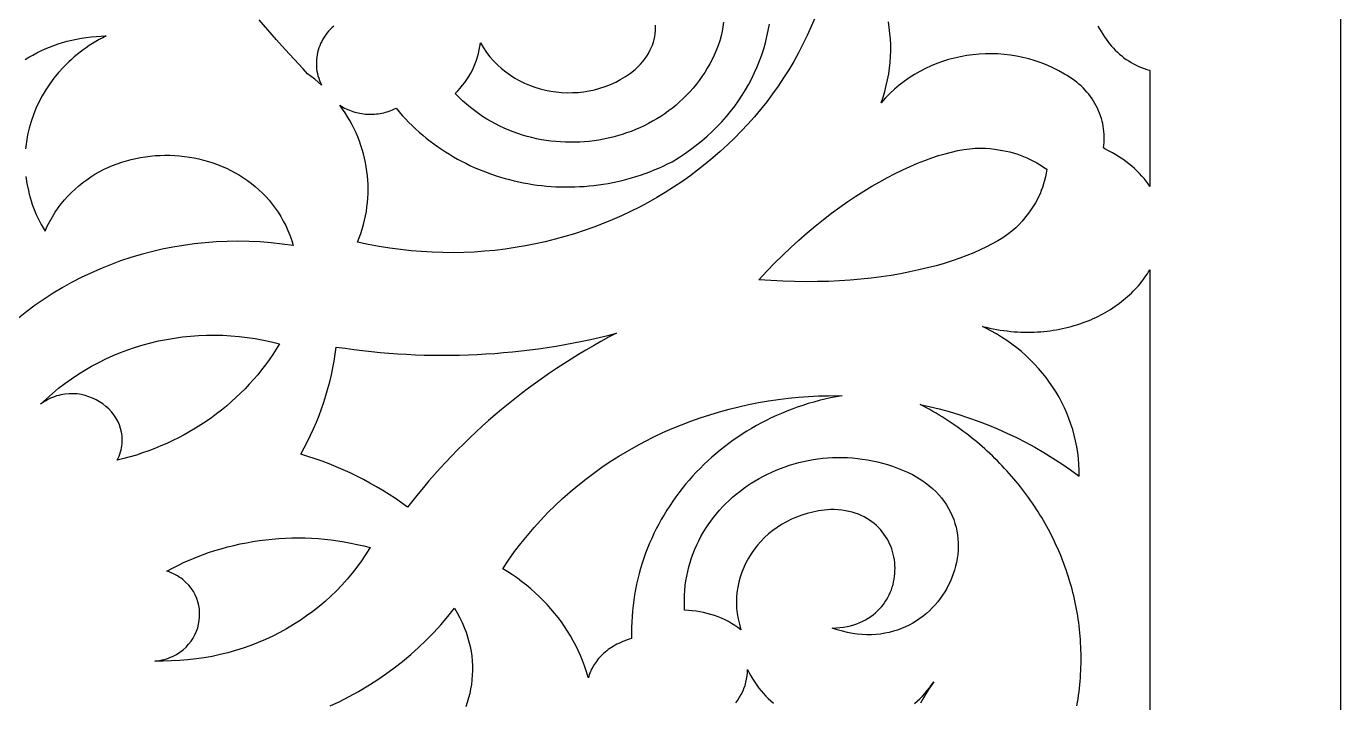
# Model space of a CAD drawing. Extents: x 2430 to 3430, y -1053 to 947.
# Drawn here: x 3085.1 to 3429.6, y -869.5 to -692.3 of the extents above; entities that cross this region are included whole.
import ezdxf

# ---------------------------------------------------------------- set-up
doc = ezdxf.new("R2010")
doc.units = 0
doc.layers.add('LAYER_1', color=18, linetype='CONTINUOUS')

msp = doc.modelspace()

# ---------------------------------------------------------------- linework, layer by layer
at = {"layer": 'LAYER_1'}
for points in [[(2429.56, -1052.54), (3429.56, -1052.54), (3429.56, 947.46), (2429.56, 947.46)], [(3336.48, -724.24), (3337.72, -724.34), (3338.81, -724.48), (3339.87, -724.64), (3340.89, -724.82), (3341.87, -725.02), (3342.83, -725.24), (3343.76, -725.49), (3344.67, -725.76), (3345.56, -726.06), (3346.44, -726.4), (3347.31, -726.77), (3348.17, -727.17), (3349.03, -727.61), (3349.89, -728.09), (3350.76, -728.61), (3351.64, -729.18), (3352.53, -729.78), (3352.36, -730.8), (3352.16, -731.77), (3351.94, -732.71), (3351.69, -733.62), (3351.41, -734.5), (3351.1, -735.35), (3350.76, -736.18), (3350.39, -736.99), (3349.98, -737.79), (3349.54, -738.59), (3349.06, -739.37), (3348.55, -740.16), (3348, -740.94), (3347.41, -741.74), (3346.1, -743.36), (3345.31, -744.24), (3344.39, -745.12), (3343.38, -745.98), (3342.25, -746.84), (3341.02, -747.69), (3339.69, -748.52), (3338.26, -749.33), (3336.74, -750.13), (3335.12, -750.91), (3333.4, -751.66), (3331.6, -752.39), (3329.71, -753.1), (3327.73, -753.77), (3325.68, -754.42), (3323.54, -755.03), (3321.32, -755.61), (3319.03, -756.16), (3316.66, -756.67), (3314.22, -757.13), (3311.72, -757.56), (3309.14, -757.94), (3306.5, -758.28), (3303.8, -758.57), (3301.04, -758.81), (3298.23, -758.99), (3295.36, -759.13), (3292.43, -759.21), (3289.46, -759.23), (3286.43, -759.19), (3283.36, -759.09), (3280.25, -758.93), (3277.1, -758.7), (3279.16, -756.47), (3281.25, -754.32), (3283.35, -752.24), (3285.47, -750.23), (3287.6, -748.3), (3289.73, -746.44), (3291.87, -744.65), (3294.01, -742.94), (3296.15, -741.3), (3298.29, -739.73), (3300.41, -738.24), (3302.53, -736.82), (3304.63, -735.48), (3306.72, -734.22), (3308.78, -733.02), (3310.82, -731.91), (3312.84, -730.86), (3314.82, -729.9), (3316.77, -729), (3318.69, -728.19), (3320.57, -727.45), (3322.4, -726.78), (3324.19, -726.19), (3325.93, -725.68), (3327.61, -725.25), (3329.25, -724.89), (3330.82, -724.6), (3332.34, -724.4), (3333.78, -724.27), (3335.17, -724.22)], [(3136.62, -773.26), (3138.75, -773.37), (3140.88, -773.55), (3143.01, -773.81), (3145.13, -774.13), (3147.26, -774.52), (3149.37, -774.98), (3151.48, -775.52), (3150.61, -776.93), (3149.71, -778.32), (3148.78, -779.68), (3147.8, -781.01), (3146.8, -782.32), (3145.76, -783.61), (3144.68, -784.86), (3143.57, -786.09), (3142.44, -787.29), (3141.27, -788.46), (3140.07, -789.6), (3138.83, -790.72), (3137.57, -791.8), (3136.29, -792.85), (3134.97, -793.87), (3133.63, -794.86), (3132.25, -795.82), (3130.86, -796.74), (3129.44, -797.64), (3127.99, -798.49), (3126.52, -799.32), (3125.03, -800.11), (3123.51, -800.86), (3121.97, -801.58), (3120.41, -802.27), (3118.83, -802.92), (3117.23, -803.53), (3115.61, -804.1), (3113.97, -804.64), (3112.32, -805.14), (3110.65, -805.59), (3108.96, -806.01), (3109.22, -805.47), (3109.45, -804.92), (3109.65, -804.38), (3109.82, -803.84), (3109.97, -803.3), (3110.08, -802.76), (3110.17, -802.23), (3110.23, -801.7), (3110.28, -800.65), (3110.23, -799.63), (3110.08, -798.63), (3109.84, -797.65), (3109.51, -796.71), (3109.1, -795.8), (3108.61, -794.93), (3108.06, -794.1), (3107.43, -793.32), (3106.74, -792.58), (3105.99, -791.89), (3105.19, -791.26), (3104.34, -790.69), (3103.45, -790.18), (3102.51, -789.73), (3101.55, -789.35), (3100.55, -789.04), (3099.52, -788.81), (3098.47, -788.65), (3097.41, -788.58), (3096.33, -788.59), (3095.25, -788.69), (3094.17, -788.88), (3093.62, -789.01), (3093.08, -789.17), (3092.54, -789.35), (3092.01, -789.55), (3091.47, -789.78), (3090.94, -790.04), (3090.41, -790.32), (3089.89, -790.63), (3089.37, -790.97), (3088.86, -791.33), (3090.39, -789.88), (3091.96, -788.49), (3093.57, -787.15), (3095.23, -785.88), (3096.93, -784.66), (3098.66, -783.5), (3100.44, -782.39), (3102.25, -781.35), (3104.09, -780.37), (3105.96, -779.45), (3107.87, -778.59), (3109.8, -777.79), (3111.76, -777.06), (3113.74, -776.39), (3115.74, -775.78), (3117.77, -775.23), (3119.81, -774.75), (3121.87, -774.33), (3123.95, -773.98), (3126.04, -773.69), (3128.14, -773.47), (3130.25, -773.32), (3132.36, -773.23), (3134.49, -773.21)], [(3237.73, -773.78), (3235.72, -774.87), (3233.74, -775.99), (3231.77, -777.14), (3229.82, -778.3), (3227.89, -779.5), (3225.98, -780.71), (3224.09, -781.95), (3222.22, -783.21), (3220.36, -784.5), (3218.53, -785.81), (3216.72, -787.14), (3214.92, -788.5), (3213.15, -789.88), (3211.4, -791.28), (3209.67, -792.7), (3207.96, -794.14), (3206.27, -795.61), (3204.6, -797.1), (3202.96, -798.61), (3201.34, -800.14), (3199.74, -801.69), (3198.16, -803.26), (3196.6, -804.86), (3195.07, -806.47), (3193.56, -808.1), (3192.08, -809.76), (3190.62, -811.43), (3189.18, -813.12), (3187.77, -814.83), (3186.38, -816.56), (3185.02, -818.31), (3183.45, -817.17), (3181.85, -816.06), (3180.22, -814.99), (3178.57, -813.95), (3176.89, -812.95), (3175.19, -811.99), (3173.47, -811.06), (3171.72, -810.17), (3169.96, -809.32), (3168.17, -808.51), (3166.36, -807.73), (3164.53, -806.99), (3162.69, -806.29), (3160.82, -805.63), (3158.94, -805.01), (3157.04, -804.43), (3157.95, -802.78), (3158.81, -801.12), (3159.63, -799.43), (3160.41, -797.74), (3161.14, -796.02), (3161.84, -794.29), (3162.49, -792.55), (3163.09, -790.79), (3163.65, -789.02), (3164.17, -787.24), (3164.64, -785.45), (3165.07, -783.64), (3165.46, -781.83), (3165.8, -780.01), (3166.09, -778.18), (3166.34, -776.34), (3168.64, -776.68), (3170.93, -776.99), (3173.23, -777.27), (3175.54, -777.53), (3177.84, -777.75), (3180.15, -777.95), (3182.46, -778.11), (3184.77, -778.25), (3187.08, -778.36), (3189.4, -778.44), (3191.71, -778.48), (3194.02, -778.5), (3196.34, -778.5), (3198.65, -778.46), (3200.96, -778.39), (3203.27, -778.29), (3205.58, -778.17), (3207.88, -778.01), (3210.19, -777.82), (3212.49, -777.61), (3214.79, -777.36), (3217.08, -777.09), (3219.37, -776.79), (3221.65, -776.45), (3223.94, -776.09), (3226.21, -775.7), (3228.48, -775.27), (3230.75, -774.82), (3233.01, -774.34), (3235.26, -773.83), (3237.51, -773.28), (3239.75, -772.71)], [(3298.9, -789.09), (3297.39, -789.36), (3295.88, -789.67), (3294.4, -790), (3292.92, -790.36), (3291.46, -790.75), (3290.02, -791.18), (3288.59, -791.63), (3287.17, -792.11), (3285.78, -792.62), (3284.39, -793.15), (3283.03, -793.72), (3281.68, -794.31), (3280.35, -794.93), (3279.03, -795.57), (3277.74, -796.24), (3276.46, -796.94), (3275.2, -797.66), (3273.96, -798.41), (3272.74, -799.18), (3271.54, -799.97), (3270.36, -800.79), (3269.2, -801.63), (3268.06, -802.5), (3266.94, -803.38), (3265.85, -804.29), (3264.77, -805.22), (3263.72, -806.17), (3262.69, -807.15), (3261.69, -808.14), (3260.7, -809.15), (3259.74, -810.19), (3258.81, -811.24), (3257.9, -812.31), (3257.01, -813.4), (3256.15, -814.51), (3255.32, -815.63), (3254.51, -816.77), (3253.72, -817.93), (3252.97, -819.11), (3252.24, -820.3), (3251.53, -821.51), (3250.86, -822.73), (3250.21, -823.97), (3249.59, -825.22), (3249.01, -826.49), (3248.44, -827.77), (3247.91, -829.06), (3247.41, -830.37), (3246.94, -831.69), (3246.5, -833.02), (3246.09, -834.37), (3245.71, -835.72), (3245.37, -837.09), (3245.05, -838.46), (3244.77, -839.85), (3244.52, -841.25), (3244.3, -842.65), (3244.12, -844.07), (3243.97, -845.49), (3243.85, -846.92), (3243.77, -848.36), (3243.73, -849.81), (3243.72, -851.26), (3243.74, -852.72), (3243.14, -852.9), (3242.56, -853.1), (3241.99, -853.3), (3241.44, -853.52), (3240.9, -853.75), (3240.38, -853.99), (3239.88, -854.24), (3239.4, -854.5), (3238.93, -854.77), (3238.47, -855.05), (3238.03, -855.34), (3237.61, -855.64), (3237.21, -855.95), (3236.82, -856.27), (3236.44, -856.6), (3236.08, -856.93), (3235.74, -857.27), (3235.41, -857.62), (3235.1, -857.97), (3234.8, -858.33), (3234.52, -858.7), (3234.25, -859.07), (3234, -859.45), (3233.76, -859.83), (3233.54, -860.22), (3233.34, -860.61), (3233.15, -861), (3232.97, -861.4), (3232.81, -861.8), (3232.66, -862.21), (3232.53, -862.61), (3232.41, -863.02), (3232.29, -862.6), (3231.87, -861.22), (3231.4, -859.86), (3230.88, -858.52), (3230.33, -857.19), (3229.73, -855.87), (3229.1, -854.58), (3228.42, -853.3), (3227.71, -852.04), (3226.95, -850.8), (3226.16, -849.59), (3225.33, -848.39), (3224.46, -847.22), (3223.55, -846.07), (3222.61, -844.95), (3221.63, -843.85), (3220.61, -842.78), (3219.56, -841.73), (3218.48, -840.71), (3217.36, -839.72), (3216.21, -838.76), (3215.02, -837.83), (3213.81, -836.93), (3212.56, -836.06), (3211.28, -835.22), (3209.97, -834.42), (3211.5, -832.15), (3213.09, -829.94), (3214.73, -827.79), (3216.42, -825.69), (3218.17, -823.65), (3219.97, -821.67), (3221.81, -819.74), (3223.71, -817.87), (3225.64, -816.05), (3227.63, -814.29), (3229.65, -812.59), (3231.72, -810.94), (3233.83, -809.36), (3235.97, -807.83), (3238.16, -806.36), (3240.37, -804.94), (3242.63, -803.59), (3244.91, -802.3), (3247.23, -801.06), (3249.58, -799.88), (3251.96, -798.76), (3254.36, -797.71), (3256.79, -796.71), (3259.24, -795.77), (3261.72, -794.89), (3264.22, -794.08), (3266.74, -793.32), (3269.27, -792.63), (3271.83, -791.99), (3274.4, -791.42), (3276.98, -790.91), (3279.58, -790.46), (3282.19, -790.08), (3284.81, -789.75), (3287.44, -789.49), (3290.07, -789.29), (3292.71, -789.16), (3295.36, -789.09), (3298.01, -789.08)], [(3298.97, -805.27), (3300.28, -805.32), (3301.59, -805.4), (3302.9, -805.53), (3304.22, -805.69), (3305.53, -805.9), (3306.85, -806.15), (3308.17, -806.44), (3309.49, -806.78), (3310.8, -807.16), (3312.12, -807.59), (3313.43, -808.06), (3314.73, -808.57), (3316.06, -809.15), (3317.31, -809.77), (3318.49, -810.42), (3319.61, -811.11), (3320.67, -811.83), (3321.65, -812.59), (3322.58, -813.38), (3323.44, -814.19), (3324.24, -815.04), (3324.97, -815.9), (3325.65, -816.8), (3326.27, -817.71), (3326.82, -818.64), (3327.32, -819.59), (3327.76, -820.56), (3328.15, -821.54), (3328.47, -822.54), (3328.75, -823.54), (3328.97, -824.55), (3329.13, -825.57), (3329.25, -826.6), (3329.31, -827.63), (3329.32, -828.66), (3329.28, -829.69), (3329.19, -830.72), (3329.05, -831.74), (3328.87, -832.76), (3328.64, -833.78), (3328.36, -834.78), (3328.04, -835.77), (3327.68, -836.75), (3327.27, -837.71), (3326.82, -838.66), (3326.32, -839.59), (3325.79, -840.5), (3325.21, -841.39), (3324.6, -842.25), (3323.95, -843.09), (3323.26, -843.9), (3322.53, -844.68), (3321.77, -845.43), (3320.98, -846.15), (3320.15, -846.83), (3319.28, -847.48), (3318.38, -848.09), (3317.46, -848.66), (3316.5, -849.18), (3315.51, -849.67), (3314.49, -850.1), (3313.44, -850.49), (3312.37, -850.83), (3311.27, -851.12), (3310.14, -851.36), (3308.99, -851.55), (3307.81, -851.67), (3306.61, -851.74), (3305.39, -851.75), (3304.15, -851.7), (3302.89, -851.58), (3301.6, -851.4), (3300.3, -851.15), (3298.98, -850.83), (3297.64, -850.44), (3296.28, -849.98), (3297.31, -849.94), (3298.3, -849.86), (3299.26, -849.74), (3300.19, -849.58), (3301.09, -849.38), (3301.95, -849.14), (3302.78, -848.86), (3303.57, -848.55), (3304.34, -848.21), (3305.06, -847.83), (3305.76, -847.42), (3306.42, -846.99), (3307.05, -846.52), (3307.65, -846.03), (3308.21, -845.51), (3308.74, -844.97), (3309.24, -844.41), (3309.71, -843.82), (3310.14, -843.22), (3310.54, -842.6), (3310.91, -841.96), (3311.24, -841.31), (3311.54, -840.64), (3311.81, -839.96), (3312.04, -839.27), (3312.24, -838.57), (3312.41, -837.86), (3312.55, -837.15), (3312.65, -836.43), (3312.72, -835.7), (3312.76, -834.98), (3312.77, -834.25), (3312.74, -833.52), (3312.68, -832.8), (3312.59, -832.07), (3312.47, -831.36), (3312.31, -830.65), (3312.12, -829.94), (3311.9, -829.25), (3311.64, -828.56), (3311.36, -827.89), (3311.04, -827.23), (3310.68, -826.58), (3310.3, -825.96), (3309.88, -825.34), (3309.43, -824.75), (3308.95, -824.18), (3308.44, -823.63), (3307.89, -823.1), (3307.31, -822.6), (3306.7, -822.12), (3306.06, -821.67), (3305.38, -821.25), (3304.68, -820.86), (3303.94, -820.5), (3303.16, -820.18), (3302.36, -819.89), (3301.52, -819.63), (3300.66, -819.41), (3299.76, -819.23), (3298.82, -819.1), (3297.86, -819), (3296.86, -818.94), (3295.83, -818.93), (3294.26, -819.06), (3292.72, -819.28), (3291.22, -819.57), (3289.75, -819.94), (3288.32, -820.38), (3286.94, -820.89), (3285.6, -821.48), (3284.31, -822.13), (3283.06, -822.84), (3281.86, -823.61), (3280.72, -824.44), (3279.63, -825.33), (3278.6, -826.27), (3277.63, -827.26), (3276.71, -828.29), (3275.86, -829.37), (3275.08, -830.49), (3274.36, -831.65), (3273.7, -832.85), (3273.12, -834.08), (3272.61, -835.34), (3272.18, -836.62), (3271.82, -837.93), (3271.55, -839.27), (3271.35, -840.62), (3271.23, -841.99), (3271.21, -843.38), (3271.26, -844.77), (3271.41, -846.18), (3271.65, -847.59), (3271.98, -849), (3272.4, -850.41), (3271.61, -849.83), (3270.79, -849.29), (3269.95, -848.77), (3269.09, -848.29), (3268.22, -847.85), (3267.32, -847.43), (3266.41, -847.06), (3265.48, -846.71), (3264.54, -846.41), (3263.58, -846.14), (3262.62, -845.91), (3261.64, -845.71), (3260.65, -845.55), (3259.65, -845.43), (3258.65, -845.35), (3257.64, -845.3), (3257.58, -843.98), (3257.57, -842.68), (3257.6, -841.39), (3257.68, -840.11), (3257.81, -838.84), (3257.97, -837.59), (3258.18, -836.36), (3258.44, -835.14), (3258.73, -833.94), (3259.07, -832.76), (3259.44, -831.59), (3259.86, -830.44), (3260.31, -829.31), (3260.8, -828.2), (3261.33, -827.1), (3261.89, -826.03), (3262.49, -824.98), (3263.12, -823.95), (3263.78, -822.94), (3264.48, -821.95), (3265.21, -820.99), (3265.97, -820.05), (3266.76, -819.13), (3267.58, -818.24), (3268.42, -817.37), (3269.3, -816.53), (3270.2, -815.71), (3271.13, -814.92), (3272.08, -814.16), (3273.05, -813.42), (3274.05, -812.72), (3275.08, -812.04), (3276.12, -811.39), (3277.18, -810.77), (3278.27, -810.18), (3279.37, -809.62), (3280.49, -809.09), (3281.63, -808.59), (3282.79, -808.13), (3283.96, -807.7), (3285.15, -807.3), (3286.35, -806.93), (3287.57, -806.61), (3288.8, -806.31), (3290.04, -806.05), (3291.29, -805.83), (3292.55, -805.64), (3293.82, -805.49), (3295.1, -805.38), (3296.38, -805.31), (3297.68, -805.27)], [(3158.16, -826.38), (3159.88, -826.44), (3161.6, -826.55), (3163.31, -826.7), (3165.03, -826.88), (3166.74, -827.11), (3168.45, -827.38), (3170.15, -827.7), (3171.85, -828.05), (3173.54, -828.44), (3175.22, -828.88), (3174.13, -830.64), (3172.98, -832.35), (3171.78, -834.01), (3170.51, -835.63), (3169.2, -837.21), (3167.82, -838.73), (3166.4, -840.21), (3164.93, -841.63), (3163.41, -843.01), (3161.84, -844.33), (3160.22, -845.6), (3158.57, -846.82), (3156.87, -847.98), (3155.13, -849.09), (3153.35, -850.14), (3151.54, -851.13), (3149.69, -852.07), (3147.8, -852.95), (3145.89, -853.77), (3143.94, -854.53), (3141.97, -855.23), (3139.97, -855.86), (3137.94, -856.43), (3135.89, -856.94), (3133.81, -857.39), (3131.72, -857.77), (3129.61, -858.08), (3127.48, -858.33), (3125.33, -858.5), (3123.18, -858.61), (3121, -858.65), (3118.82, -858.62), (3119.46, -858.54), (3120.08, -858.44), (3120.69, -858.32), (3121.28, -858.18), (3121.85, -858.01), (3122.4, -857.83), (3122.94, -857.62), (3123.46, -857.4), (3123.96, -857.15), (3124.45, -856.89), (3125.36, -856.32), (3126.2, -855.68), (3126.98, -854.98), (3127.67, -854.24), (3128.3, -853.44), (3128.85, -852.6), (3129.32, -851.73), (3129.72, -850.83), (3130.04, -849.9), (3130.29, -848.95), (3130.46, -847.99), (3130.55, -847.01), (3130.55, -846.04), (3130.48, -845.06), (3130.33, -844.1), (3130.1, -843.14), (3129.78, -842.21), (3129.38, -841.3), (3128.9, -840.41), (3128.33, -839.57), (3127.68, -838.76), (3126.94, -838), (3126.11, -837.29), (3125.67, -836.95), (3125.2, -836.63), (3124.71, -836.33), (3124.2, -836.04), (3123.67, -835.77), (3123.11, -835.51), (3122.53, -835.28), (3121.93, -835.06), (3123.45, -834.25), (3124.98, -833.48), (3126.53, -832.75), (3128.1, -832.06), (3129.69, -831.41), (3131.28, -830.8), (3132.9, -830.22), (3134.52, -829.69), (3136.16, -829.19), (3137.81, -828.74), (3139.47, -828.32), (3141.13, -827.94), (3142.81, -827.61), (3144.5, -827.31), (3146.19, -827.05), (3147.89, -826.83), (3149.59, -826.66), (3151.3, -826.52), (3153.01, -826.42), (3154.72, -826.37), (3156.44, -826.35)], [(3322.41, -864.84), (3321.87, -865.57), (3321.99, -865.4), (3322.97, -864.03)]]:
    msp.add_lwpolyline(points, close=True, dxfattribs=at)
for points in [[(3165.72, -692.23), (3165.22, -692.67), (3164.75, -693.14), (3164.31, -693.62), (3163.9, -694.12), (3163.52, -694.63), (3163.16, -695.16), (3162.83, -695.7), (3162.53, -696.25), (3162.26, -696.82), (3162.02, -697.39), (3161.8, -697.98), (3161.62, -698.57), (3161.46, -699.17), (3161.33, -699.78), (3161.24, -700.39), (3161.17, -701), (3161.13, -701.62), (3161.13, -702.24), (3161.15, -702.86), (3161.21, -703.47), (3161.29, -704.09), (3161.41, -704.71), (3161.56, -705.32), (3161.74, -705.92), (3161.96, -706.52), (3162.2, -707.12), (3162.48, -707.7), (3161.61, -706.92), (3160.72, -706.16), (3159.8, -705.42), (3158.85, -704.72), (3157.67, -703.46), (3155.32, -700.93), (3152.99, -698.38), (3150.7, -695.81), (3148.43, -693.22), (3146.19, -690.61)], [(3291.8, -689.97), (3290.81, -692.35), (3289.76, -694.69), (3288.64, -696.99), (3287.47, -699.26), (3286.23, -701.49), (3284.92, -703.69), (3283.56, -705.85), (3282.15, -707.96), (3280.67, -710.04), (3279.14, -712.07), (3277.56, -714.07), (3275.92, -716.02), (3274.23, -717.93), (3272.49, -719.79), (3270.7, -721.61), (3268.86, -723.39), (3266.97, -725.11), (3265.04, -726.8), (3263.06, -728.43), (3261.04, -730.01), (3258.98, -731.55), (3256.87, -733.03), (3254.73, -734.47), (3252.54, -735.85), (3250.32, -737.18), (3248.06, -738.45), (3245.77, -739.68), (3243.44, -740.84), (3241.08, -741.96), (3238.68, -743.01), (3236.26, -744.01), (3233.81, -744.95), (3231.32, -745.83), (3228.81, -746.66), (3226.28, -747.42), (3223.72, -748.12), (3221.13, -748.76), (3218.53, -749.34), (3215.9, -749.85), (3213.25, -750.3), (3210.59, -750.69), (3207.9, -751.01), (3205.2, -751.26), (3202.49, -751.45), (3199.76, -751.57), (3197.01, -751.62), (3194.26, -751.6), (3191.49, -751.51), (3188.72, -751.35), (3185.94, -751.11), (3183.15, -750.81), (3180.35, -750.43), (3177.55, -749.98), (3174.74, -749.45), (3171.94, -748.85), (3172.38, -747.72), (3172.79, -746.58), (3173.16, -745.43), (3173.48, -744.28), (3173.77, -743.13), (3174.02, -741.97), (3174.23, -740.8), (3174.4, -739.64), (3174.53, -738.47), (3174.63, -737.3), (3174.68, -736.13), (3174.7, -734.96), (3174.68, -733.8), (3174.62, -732.63), (3174.52, -731.47), (3174.39, -730.31), (3174.22, -729.16), (3174.01, -728.01), (3173.76, -726.87), (3173.48, -725.74), (3173.16, -724.61), (3172.81, -723.5), (3172.42, -722.39), (3171.99, -721.29), (3171.53, -720.21), (3171.03, -719.14), (3170.49, -718.08), (3169.92, -717.03), (3169.31, -716), (3168.67, -714.98), (3167.99, -713.99), (3167.28, -713), (3167.69, -713.26), (3168.1, -713.49), (3168.52, -713.72), (3168.95, -713.93), (3169.38, -714.13), (3169.82, -714.31), (3170.27, -714.47), (3170.72, -714.63), (3171.18, -714.77), (3171.64, -714.89), (3172.1, -715), (3172.57, -715.09), (3173.04, -715.17), (3173.51, -715.24), (3173.99, -715.29), (3174.47, -715.32), (3174.95, -715.34), (3175.43, -715.34), (3175.91, -715.33), (3176.39, -715.3), (3176.87, -715.26), (3177.35, -715.2), (3177.83, -715.13), (3178.31, -715.04), (3178.78, -714.94), (3179.25, -714.82), (3179.72, -714.68), (3180.19, -714.53), (3180.65, -714.36), (3181.11, -714.17), (3181.57, -713.97), (3182.02, -713.75), (3182.82, -714.71), (3183.65, -715.65), (3184.5, -716.57), (3185.36, -717.47), (3186.24, -718.34), (3187.14, -719.19), (3188.06, -720.02), (3189, -720.83), (3189.95, -721.61), (3190.92, -722.37), (3191.9, -723.11), (3192.9, -723.83), (3193.91, -724.53), (3194.94, -725.2), (3195.98, -725.85), (3197.04, -726.47), (3198.11, -727.08), (3199.19, -727.66), (3200.28, -728.21), (3201.38, -728.75), (3202.5, -729.26), (3203.62, -729.74), (3204.76, -730.21), (3205.9, -730.64), (3207.06, -731.06), (3208.22, -731.45), (3209.39, -731.82), (3210.57, -732.16), (3211.76, -732.48), (3212.95, -732.78), (3214.15, -733.05), (3215.36, -733.3), (3216.57, -733.52), (3217.78, -733.72), (3219.01, -733.89), (3220.23, -734.04), (3221.46, -734.16), (3222.69, -734.26), (3223.93, -734.33), (3225.16, -734.38), (3226.4, -734.41), (3227.64, -734.4), (3228.88, -734.38), (3230.13, -734.32), (3231.37, -734.25), (3232.61, -734.14), (3233.85, -734.01), (3235.09, -733.86), (3236.32, -733.68), (3237.56, -733.47), (3238.79, -733.24), (3240.02, -732.98), (3241.24, -732.69), (3242.46, -732.38), (3243.68, -732.04), (3244.89, -731.68), (3246.1, -731.28), (3247.3, -730.87), (3248.49, -730.42), (3249.67, -729.95), (3250.85, -729.45), (3252.02, -728.92), (3253.19, -728.37), (3254.34, -727.79), (3256.01, -726.77), (3257.63, -725.72), (3259.19, -724.62), (3260.7, -723.49), (3262.15, -722.32), (3263.55, -721.11), (3264.89, -719.87), (3266.17, -718.6), (3267.4, -717.3), (3268.57, -715.97), (3269.69, -714.61), (3270.76, -713.22), (3271.76, -711.81), (3272.72, -710.38), (3273.61, -708.92), (3274.45, -707.44), (3275.24, -705.94), (3275.97, -704.42), (3276.65, -702.89), (3277.27, -701.34), (3277.84, -699.77), (3278.35, -698.19), (3278.81, -696.6), (3279.21, -695), (3279.56, -693.39), (3279.85, -691.77)], [(3267.8, -691.23), (3267.67, -692.41), (3267.47, -693.61), (3267.2, -694.84), (3266.86, -696.08), (3266.43, -697.33), (3265.93, -698.61), (3265.4, -699.83), (3264.82, -701.02), (3264.21, -702.18), (3263.57, -703.31), (3262.89, -704.42), (3262.17, -705.49), (3261.43, -706.53), (3260.65, -707.54), (3259.84, -708.51), (3259.01, -709.46), (3258.14, -710.38), (3257.25, -711.26), (3256.33, -712.12), (3255.39, -712.94), (3254.42, -713.73), (3253.42, -714.48), (3252.41, -715.21), (3251.37, -715.9), (3250.31, -716.56), (3249.24, -717.19), (3248.14, -717.79), (3247.03, -718.35), (3245.9, -718.88), (3244.75, -719.37), (3243.59, -719.83), (3242.42, -720.26), (3241.24, -720.65), (3240.04, -721.01), (3238.83, -721.34), (3237.61, -721.63), (3236.38, -721.89), (3235.15, -722.11), (3233.91, -722.3), (3232.66, -722.45), (3231.41, -722.57), (3230.16, -722.65), (3228.9, -722.69), (3227.64, -722.7), (3226.38, -722.68), (3225.12, -722.62), (3223.86, -722.52), (3222.6, -722.39), (3221.35, -722.22), (3220.1, -722.01), (3218.86, -721.76), (3217.62, -721.48), (3216.39, -721.17), (3215.17, -720.81), (3213.95, -720.42), (3212.75, -719.99), (3211.56, -719.52), (3210.38, -719.01), (3209.21, -718.47), (3208.06, -717.89), (3206.92, -717.27), (3205.8, -716.61), (3204.69, -715.91), (3203.61, -715.17), (3202.54, -714.39), (3201.49, -713.58), (3200.46, -712.72), (3199.46, -711.83), (3198.48, -710.89), (3197.52, -709.92), (3198.2, -709.23), (3198.85, -708.51), (3199.47, -707.77), (3200.05, -707.01), (3200.59, -706.24), (3201.1, -705.44), (3201.57, -704.62), (3202.01, -703.79), (3202.41, -702.94), (3202.77, -702.07), (3203.09, -701.19), (3203.38, -700.3), (3203.62, -699.4), (3203.83, -698.49), (3203.99, -697.56), (3204.12, -696.63), (3204.89, -697.91), (3205.73, -699.13), (3206.63, -700.29), (3207.59, -701.38), (3208.61, -702.41), (3209.68, -703.37), (3210.8, -704.27), (3211.97, -705.1), (3213.18, -705.86), (3214.43, -706.56), (3215.71, -707.19), (3217.03, -707.75), (3218.38, -708.24), (3219.75, -708.66), (3221.14, -709.01), (3222.55, -709.29), (3223.97, -709.5), (3225.4, -709.64), (3226.85, -709.7), (3228.29, -709.69), (3229.74, -709.61), (3231.18, -709.45), (3232.62, -709.22), (3234.04, -708.91), (3235.45, -708.52), (3236.85, -708.06), (3238.22, -707.52), (3239.57, -706.9), (3240.89, -706.2), (3242.18, -705.42), (3243.43, -704.57), (3244.65, -703.63), (3245.37, -702.95), (3246.04, -702.26), (3246.65, -701.56), (3247.21, -700.85), (3247.71, -700.13), (3248.16, -699.41), (3248.56, -698.68), (3248.91, -697.95), (3249.21, -697.21), (3249.46, -696.47), (3249.67, -695.73), (3249.83, -694.99), (3249.94, -694.25), (3250.02, -693.51), (3250.04, -692.78), (3250.03, -692.05)], [(3365.95, -692.25), (3366.77, -693.65), (3367.67, -695.04), (3368.09, -695.68), (3368.53, -696.3), (3368.99, -696.9), (3369.47, -697.49), (3369.98, -698.05), (3370.5, -698.59), (3371.04, -699.11), (3371.6, -699.61), (3372.18, -700.08), (3372.77, -700.54), (3373.38, -700.97), (3374.01, -701.38), (3374.65, -701.77), (3375.3, -702.14), (3375.97, -702.48), (3376.65, -702.8), (3377.34, -703.09), (3378.04, -703.37), (3378.74, -703.62), (3379.46, -703.84), (3379.56, -703.87), (3379.56, -734.26), (3379.09, -733.57), (3378.58, -732.88), (3378.04, -732.21), (3377.46, -731.54), (3376.85, -730.88), (3376.2, -730.23), (3375.52, -729.59), (3374.8, -728.96), (3374.05, -728.35), (3373.26, -727.74), (3372.43, -727.15), (3371.56, -726.57), (3370.66, -726), (3369.72, -725.45), (3368.74, -724.91), (3367.72, -724.38), (3367.42, -724.16), (3367.51, -723.45), (3367.57, -722.73), (3367.6, -722.02), (3367.6, -721.31), (3367.57, -720.6), (3367.52, -719.9), (3367.44, -719.2), (3367.33, -718.5), (3367.2, -717.81), (3367.03, -717.12), (3366.84, -716.44), (3366.63, -715.76), (3366.39, -715.09), (3366.12, -714.43), (3365.82, -713.79), (3365.51, -713.15), (3365.16, -712.52), (3364.79, -711.9), (3364.4, -711.29), (3363.98, -710.7), (3363.54, -710.12), (3363.07, -709.55), (3362.58, -709), (3362.07, -708.46), (3361.53, -707.94), (3360.97, -707.44), (3360.39, -706.95), (3359.79, -706.48), (3359.16, -706.03), (3358.51, -705.6), (3357.84, -705.2), (3357.15, -704.81), (3355.66, -703.97), (3354.15, -703.21), (3352.61, -702.51), (3351.04, -701.9), (3349.46, -701.35), (3347.87, -700.87), (3346.26, -700.47), (3344.63, -700.14), (3343, -699.88), (3341.37, -699.68), (3339.73, -699.56), (3338.08, -699.51), (3336.45, -699.52), (3334.81, -699.61), (3333.18, -699.76), (3331.56, -699.98), (3329.96, -700.27), (3328.37, -700.62), (3326.79, -701.04), (3325.24, -701.52), (3323.71, -702.07), (3322.2, -702.69), (3320.72, -703.37), (3319.28, -704.12), (3317.86, -704.93), (3316.49, -705.8), (3315.15, -706.73), (3313.85, -707.73), (3312.59, -708.79), (3311.38, -709.91), (3310.22, -711.1), (3309.11, -712.34), (3309.63, -710.85), (3310.09, -709.35), (3310.49, -707.84), (3310.83, -706.32), (3311.11, -704.8), (3311.33, -703.28), (3311.49, -701.76), (3311.59, -700.23), (3311.64, -698.71), (3311.63, -697.19), (3311.56, -695.67), (3311.43, -694.16), (3311.25, -692.66), (3311.02, -691.16)], [(3084.82, -701.04), (3085.82, -700.42), (3086.85, -699.83), (3087.9, -699.27), (3088.97, -698.74), (3090.06, -698.24), (3091.18, -697.77), (3092.32, -697.33), (3093.47, -696.92), (3094.65, -696.55), (3095.85, -696.21), (3097.06, -695.91), (3098.3, -695.64), (3099.55, -695.41), (3100.82, -695.22), (3102.11, -695.06), (3103.41, -694.94), (3104.73, -694.87), (3106.06, -694.83), (3105.14, -695.3), (3104.23, -695.79), (3103.34, -696.29), (3102.48, -696.82), (3101.63, -697.36), (3100.8, -697.92), (3099.99, -698.5), (3099.2, -699.09), (3098.42, -699.71), (3097.67, -700.33), (3096.94, -700.97), (3096.23, -701.63), (3094.86, -702.99), (3093.58, -704.4), (3092.38, -705.86), (3091.27, -707.37), (3090.24, -708.92), (3089.29, -710.52), (3088.43, -712.16), (3087.66, -713.83), (3086.98, -715.53), (3086.39, -717.26), (3085.89, -719.01), (3085.48, -720.78), (3085.16, -722.58), (3084.94, -724.38)], [(3085.02, -731.69), (3085.29, -733.52), (3085.66, -735.34), (3085.88, -736.25), (3086.12, -737.16), (3086.4, -738.06), (3086.69, -738.96), (3087.02, -739.86), (3087.37, -740.75), (3087.75, -741.64), (3088.15, -742.52), (3088.58, -743.4), (3089.03, -744.27), (3089.52, -745.13), (3090.03, -745.99), (3090.63, -744.68), (3091.28, -743.42), (3091.98, -742.2), (3092.71, -741.03), (3093.49, -739.9), (3094.3, -738.82), (3095.15, -737.79), (3096.04, -736.79), (3096.96, -735.85), (3097.91, -734.94), (3098.9, -734.08), (3099.91, -733.27), (3100.96, -732.5), (3102.03, -731.77), (3103.12, -731.09), (3104.24, -730.45), (3105.38, -729.86), (3106.53, -729.31), (3107.71, -728.8), (3108.91, -728.34), (3110.12, -727.92), (3111.34, -727.54), (3112.58, -727.21), (3113.83, -726.92), (3115.09, -726.68), (3116.35, -726.47), (3117.62, -726.31), (3118.9, -726.19), (3120.18, -726.12), (3121.46, -726.09), (3122.75, -726.1), (3124.03, -726.15), (3125.31, -726.25), (3126.58, -726.38), (3127.85, -726.56), (3129.11, -726.79), (3130.36, -727.05), (3131.6, -727.36), (3132.83, -727.71), (3134.04, -728.1), (3135.24, -728.53), (3136.43, -729), (3137.59, -729.52), (3138.74, -730.07), (3139.86, -730.67), (3140.96, -731.31), (3142.04, -731.99), (3143.09, -732.71), (3144.11, -733.47), (3145.1, -734.27), (3146.07, -735.12), (3147, -736), (3147.89, -736.93), (3148.76, -737.89), (3149.58, -738.9), (3150.37, -739.95), (3151.12, -741.03), (3151.82, -742.16), (3152.48, -743.33), (3153.1, -744.54), (3153.68, -745.78), (3154.2, -747.07), (3154.68, -748.4), (3155.1, -749.76), (3152.2, -749.35), (3149.29, -749.03), (3146.39, -748.8), (3143.49, -748.66), (3140.6, -748.62), (3137.72, -748.66), (3134.85, -748.79), (3131.99, -749), (3129.14, -749.31), (3126.32, -749.7), (3123.51, -750.17), (3120.72, -750.73), (3117.96, -751.38), (3115.22, -752.1), (3112.52, -752.91), (3109.84, -753.8), (3107.2, -754.77), (3104.59, -755.82), (3102.01, -756.95), (3099.48, -758.16), (3096.99, -759.45), (3094.54, -760.81), (3092.14, -762.25), (3089.79, -763.76), (3087.49, -765.35), (3085.24, -767.01), (3083.04, -768.75)], [(3360.43, -870.36), (3360.58, -869.44), (3360.73, -868.52), (3360.86, -867.6), (3360.98, -866.68), (3361.09, -865.76), (3361.19, -864.84), (3361.27, -863.92), (3361.34, -863), (3361.4, -862.09), (3361.45, -861.17), (3361.49, -860.26), (3361.51, -859.35), (3361.52, -858.44), (3361.52, -857.53), (3361.51, -856.62), (3361.49, -855.72), (3361.46, -854.81), (3361.41, -853.91), (3361.35, -853.01), (3361.28, -852.12), (3361.2, -851.22), (3361.11, -850.33), (3361.01, -849.44), (3360.9, -848.55), (3360.77, -847.66), (3360.64, -846.78), (3360.49, -845.9), (3360.33, -845.02), (3360.16, -844.14), (3359.98, -843.27), (3359.79, -842.4), (3359.59, -841.53), (3359.38, -840.67), (3359.15, -839.81), (3358.92, -838.95), (3358.68, -838.1), (3358.42, -837.25), (3358.16, -836.4), (3357.88, -835.56), (3357.6, -834.71), (3357.3, -833.88), (3356.99, -833.04), (3356.68, -832.22), (3356.35, -831.39), (3356.01, -830.57), (3355.67, -829.75), (3355.31, -828.94), (3354.94, -828.13), (3354.57, -827.32), (3354.18, -826.52), (3353.78, -825.73), (3353.38, -824.93), (3352.96, -824.15), (3352.54, -823.36), (3352.1, -822.59), (3351.66, -821.81), (3351.2, -821.04), (3350.74, -820.28), (3350.27, -819.52), (3349.79, -818.77), (3349.3, -818.02), (3348.8, -817.28), (3348.29, -816.54), (3347.77, -815.81), (3347.24, -815.08), (3346.71, -814.36), (3346.16, -813.65), (3345.61, -812.94), (3345.04, -812.23), (3344.47, -811.53), (3343.89, -810.84), (3343.3, -810.15), (3342.71, -809.47), (3342.1, -808.8), (3341.48, -808.13), (3340.86, -807.47), (3340.23, -806.82), (3339.59, -806.17), (3338.94, -805.53), (3338.29, -804.89), (3337.62, -804.26), (3336.95, -803.64), (3336.27, -803.02), (3335.58, -802.42), (3334.89, -801.82), (3334.18, -801.22), (3333.47, -800.63), (3332.75, -800.05), (3332.02, -799.48), (3331.29, -798.92), (3330.54, -798.36), (3329.79, -797.81), (3329.03, -797.27), (3328.27, -796.73), (3327.5, -796.2), (3326.72, -795.69), (3325.93, -795.17), (3325.13, -794.67), (3324.33, -794.18), (3323.52, -793.69), (3322.71, -793.21), (3321.88, -792.74), (3321.05, -792.28), (3320.21, -791.82), (3319.37, -791.38), (3321.74, -791.9), (3324.34, -792.54), (3326.93, -793.25), (3329.51, -794.02), (3332.06, -794.86), (3334.6, -795.77), (3337.13, -796.74), (3339.63, -797.78), (3342.11, -798.89), (3344.57, -800.06), (3347, -801.31), (3349.41, -802.62), (3351.8, -804), (3354.15, -805.45), (3356.48, -806.96), (3358.77, -808.55), (3361.03, -810.21), (3361.02, -808.64), (3360.95, -807.08), (3360.83, -805.53), (3360.64, -803.99), (3360.4, -802.47), (3360.1, -800.96), (3359.74, -799.46), (3359.33, -797.98), (3358.87, -796.52), (3358.35, -795.08), (3357.77, -793.66), (3357.15, -792.26), (3356.47, -790.88), (3355.75, -789.52), (3354.97, -788.19), (3354.15, -786.89), (3353.27, -785.61), (3352.35, -784.37), (3351.38, -783.15), (3350.37, -781.96), (3349.31, -780.81), (3348.21, -779.69), (3347.06, -778.6), (3345.88, -777.55), (3344.65, -776.54), (3343.37, -775.56), (3342.06, -774.63), (3340.71, -773.73), (3339.32, -772.88), (3337.9, -772.07), (3336.43, -771.3), (3335.68, -770.94), (3336.63, -771.17), (3337.56, -771.38), (3338.5, -771.57), (3339.43, -771.74), (3340.35, -771.89), (3341.27, -772.02), (3342.18, -772.14), (3343.08, -772.24), (3343.98, -772.32), (3344.88, -772.38), (3345.76, -772.42), (3346.64, -772.45), (3347.52, -772.46), (3348.38, -772.45), (3349.24, -772.43), (3350.1, -772.39), (3350.94, -772.33), (3351.78, -772.26), (3352.61, -772.18), (3353.43, -772.07), (3354.24, -771.96), (3355.05, -771.83), (3355.85, -771.68), (3356.64, -771.52), (3357.42, -771.35), (3358.19, -771.16), (3358.96, -770.96), (3359.71, -770.74), (3360.45, -770.51), (3361.19, -770.27), (3361.92, -770.02), (3362.63, -769.75), (3363.34, -769.48), (3364.04, -769.19), (3364.73, -768.88), (3365.4, -768.57), (3366.07, -768.25), (3366.72, -767.91), (3367.37, -767.57), (3368, -767.21), (3368.63, -766.84), (3369.24, -766.47), (3369.84, -766.08), (3370.43, -765.68), (3371.01, -765.28), (3371.57, -764.86), (3372.12, -764.44), (3372.67, -764.01), (3373.2, -763.57), (3373.71, -763.12), (3374.22, -762.66), (3374.71, -762.2), (3375.19, -761.72), (3375.65, -761.25), (3376.11, -760.76), (3376.54, -760.27), (3376.97, -759.77), (3377.38, -759.26), (3377.78, -758.75), (3378.16, -758.23), (3378.53, -757.71), (3378.89, -757.18), (3379.23, -756.65), (3379.56, -756.11), (3379.56, -892.06)], [(3164.75, -870.4), (3167.28, -869.21), (3169.77, -867.93), (3172.22, -866.58), (3174.62, -865.16), (3176.97, -863.66), (3179.27, -862.09), (3181.52, -860.44), (3183.71, -858.72), (3185.85, -856.94), (3187.92, -855.08), (3189.94, -853.15), (3191.89, -851.16), (3193.77, -849.1), (3195.59, -846.97), (3197.33, -844.78), (3198.07, -846.03), (3198.74, -847.28), (3199.34, -848.54), (3199.88, -849.8), (3200.36, -851.06), (3200.78, -852.32), (3201.13, -853.58), (3201.43, -854.84), (3201.66, -856.1), (3201.84, -857.35), (3201.96, -858.6), (3202.03, -859.84), (3202.04, -861.08), (3202, -862.31), (3201.9, -863.53), (3201.75, -864.74), (3201.56, -865.94), (3201.31, -867.12), (3201.01, -868.3), (3200.67, -869.46), (3200.28, -870.6)], [(3271.08, -869.56), (3271.59, -868.86), (3272.05, -868.13), (3272.47, -867.39), (3272.85, -866.62), (3273.18, -865.83), (3273.46, -865.02), (3273.69, -864.2), (3273.88, -863.36), (3274.01, -862.52), (3274.09, -861.67), (3274.11, -860.81), (3274.55, -861.69), (3275, -862.54), (3275.49, -863.37), (3276, -864.18), (3276.54, -864.95), (3277.1, -865.71), (3277.68, -866.43), (3278.29, -867.14), (3278.92, -867.81), (3279.56, -868.46), (3280.23, -869.09), (3280.92, -869.69)], [(3317.88, -869.74), (3318.59, -869.13), (3319.28, -868.49), (3319.95, -867.81), (3320.6, -867.11), (3321.23, -866.38), (3321.83, -865.63), (3321.87, -865.57), (3321.07, -866.79), (3320.21, -868.22), (3319.43, -869.66)]]:
    msp.add_lwpolyline(points, dxfattribs=at)

doc.saveas('drawing.dxf')
